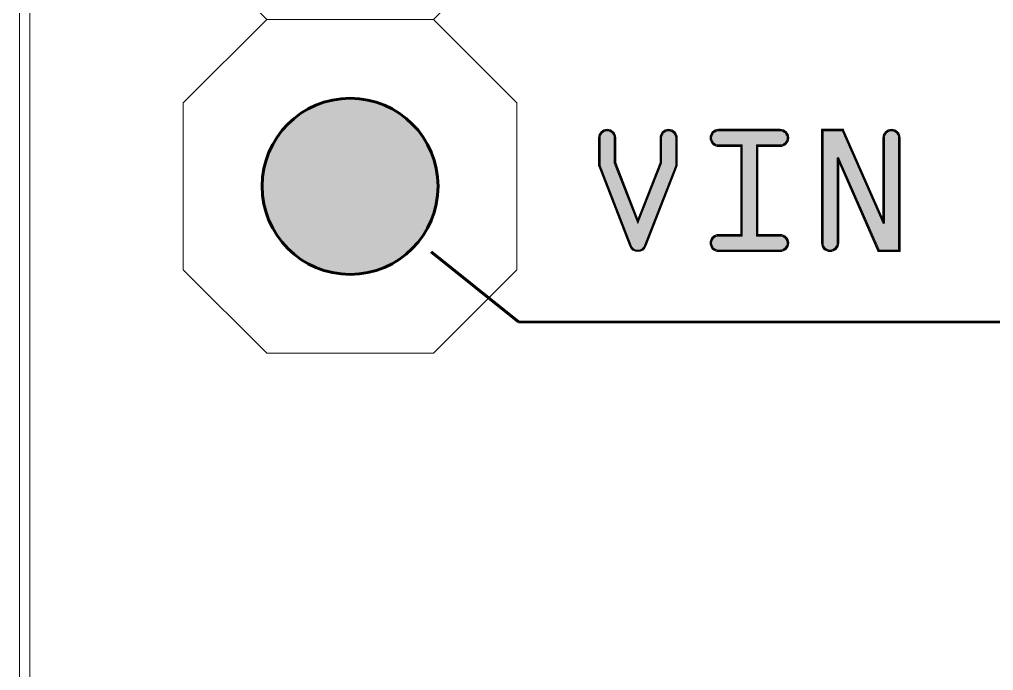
# Model space of a CAD drawing. Header units: inches. Extents: x 3.6 to 56.9, y 3.5 to 76.6.
# Drawn here: x 3.64 to 11.05, y 27.18 to 32.14 of the extents above; entities that cross this region are included whole.
import ezdxf

# ---------------------------------------------------------------- set-up
doc = ezdxf.new("R2010")
doc.units = ezdxf.units.IN
doc.header["$MEASUREMENT"] = 0
for name, color, linetype in [('board', 7, 'Continuous'), ('copper', 7, 'Continuous'), ('mask', 7, 'Continuous'), ('silk', 7, 'Continuous')]:
    doc.layers.add(name, color=color, linetype=linetype)

msp = doc.modelspace()

# ---------------------------------------------------------------- hatches: boundary and pattern name
at = {"layer": 'mask', "true_color": 0xffffff}
h = msp.add_hatch(color=7, dxfattribs=at)
edge = h.paths.add_edge_path()
edge.add_spline(control_points=[(6.1536, 30.2), (5.7834, 30.2), (5.4833, 30.5001), (5.4833, 30.8702), (5.4833, 31.2404), (5.7834, 31.5405), (6.1536, 31.5405), (6.5238, 31.5405), (6.8239, 31.2404), (6.8239, 30.8702), (6.8239, 30.5001), (6.5238, 30.2), (6.1536, 30.2)], knot_values=[0, 0, 0, 0, 1, 1, 1, 2, 2, 2, 3, 3, 3, 4, 4, 4, 4], degree=3, periodic=1)
at = {"layer": 'silk', "true_color": 0xffffff}
h = msp.add_hatch(color=7, dxfattribs=at)
h.dxf.hatch_style = 2
edge = h.paths.add_edge_path()
edge.add_spline(control_points=[(9.7549, 30.4391), (9.7549, 30.4237), (9.7597, 30.4117), (9.7703, 30.4007), (9.7809, 30.3898), (9.7926, 30.3849), (9.8079, 30.3849), (9.8232, 30.3849), (9.8352, 30.3898), (9.8462, 30.4008), (9.8571, 30.4118), (9.8621, 30.4237), (9.8621, 30.4391), (9.8621, 30.4391), (9.8621, 31.0861), (9.8621, 31.0861), (9.8621, 31.0861), (9.8734, 31.0885), (9.8734, 31.0885), (9.8734, 31.0885), (10.1834, 30.3813), (10.1834, 30.3813), (10.1834, 30.3813), (10.178, 30.379), (10.178, 30.379), (10.178, 30.379), (10.178, 30.3849), (10.178, 30.3849), (10.178, 30.3849), (10.3359, 30.3849), (10.3359, 30.3849), (10.3359, 30.3849), (10.3359, 30.379), (10.3359, 30.379), (10.3359, 30.379), (10.33, 30.379), (10.33, 30.379), (10.33, 30.379), (10.33, 31.2393), (10.33, 31.2393), (10.33, 31.2538), (10.325, 31.2654), (10.3141, 31.2764), (10.3031, 31.2874), (10.2911, 31.2923), (10.2758, 31.2923), (10.2605, 31.2923), (10.2487, 31.2874), (10.2382, 31.2765), (10.2276, 31.2655), (10.2228, 31.2539), (10.2228, 31.2393), (10.2228, 31.2393), (10.2228, 30.5887), (10.2228, 30.5887), (10.2228, 30.5887), (10.2115, 30.5864), (10.2115, 30.5864), (10.2115, 30.5864), (9.9003, 31.2959), (9.9003, 31.2959), (9.9003, 31.2959), (9.9057, 31.2982), (9.9057, 31.2982), (9.9057, 31.2982), (9.9057, 31.2923), (9.9057, 31.2923), (9.9057, 31.2923), (9.749, 31.2923), (9.749, 31.2923), (9.749, 31.2923), (9.749, 31.2982), (9.749, 31.2982), (9.749, 31.2982), (9.7549, 31.2982), (9.7549, 31.2982), (9.7549, 31.2982), (9.7549, 30.4391), (9.7549, 30.4391)], knot_values=[0, 0, 0, 0, 1, 1, 1, 2, 2, 2, 3, 3, 3, 4, 4, 4, 5, 5, 5, 6, 6, 6, 7, 7, 7, 8, 8, 8, 9, 9, 9, 10, 10, 10, 11, 11, 11, 12, 12, 12, 13, 13, 13, 14, 14, 14, 15, 15, 15, 16, 16, 16, 17, 17, 17, 18, 18, 18, 19, 19, 19, 20, 20, 20, 21, 21, 21, 22, 22, 22, 23, 23, 23, 24, 24, 24, 25, 25, 25, 26, 26, 26, 26], degree=3, periodic=1)
edge = h.paths.add_edge_path()
edge.add_spline(control_points=[(9.7431, 30.4391), (9.7431, 30.4391), (9.7431, 31.2982), (9.7431, 31.2982), (9.7431, 31.2982), (9.7431, 31.3041), (9.7431, 31.3041), (9.7431, 31.3041), (9.749, 31.3041), (9.749, 31.3041), (9.749, 31.3041), (9.9057, 31.3041), (9.9057, 31.3041), (9.9057, 31.3041), (9.9096, 31.3041), (9.9096, 31.3041), (9.9096, 31.3041), (9.9111, 31.3006), (9.9111, 31.3006), (9.9111, 31.3006), (10.2223, 30.5911), (10.2223, 30.5911), (10.2223, 30.5911), (10.2169, 30.5887), (10.2169, 30.5887), (10.2169, 30.5887), (10.211, 30.5887), (10.211, 30.5887), (10.211, 30.5887), (10.211, 31.2393), (10.211, 31.2393), (10.211, 31.2562), (10.2175, 31.2721), (10.2297, 31.2847), (10.2419, 31.2973), (10.2581, 31.3041), (10.2758, 31.3041), (10.2935, 31.3041), (10.3098, 31.2973), (10.3224, 31.2847), (10.335, 31.2721), (10.3418, 31.2562), (10.3418, 31.2393), (10.3418, 31.2393), (10.3418, 30.379), (10.3418, 30.379), (10.3418, 30.379), (10.3418, 30.3731), (10.3418, 30.3731), (10.3418, 30.3731), (10.3359, 30.3731), (10.3359, 30.3731), (10.3359, 30.3731), (10.178, 30.3731), (10.178, 30.3731), (10.178, 30.3731), (10.1741, 30.3731), (10.1741, 30.3731), (10.1741, 30.3731), (10.1726, 30.3766), (10.1726, 30.3766), (10.1726, 30.3766), (9.8626, 31.0837), (9.8626, 31.0837), (9.8626, 31.0837), (9.868, 31.0861), (9.868, 31.0861), (9.868, 31.0861), (9.8739, 31.0861), (9.8739, 31.0861), (9.8739, 31.0861), (9.8739, 30.4391), (9.8739, 30.4391), (9.8739, 30.4214), (9.8671, 30.4051), (9.8545, 30.3925), (9.8419, 30.3799), (9.8256, 30.3731), (9.8079, 30.3731), (9.7902, 30.3731), (9.7741, 30.3799), (9.7618, 30.3925), (9.7496, 30.4052), (9.7431, 30.4214), (9.7431, 30.4391)], knot_values=[0, 0, 0, 0, 1, 1, 1, 2, 2, 2, 3, 3, 3, 4, 4, 4, 5, 5, 5, 6, 6, 6, 7, 7, 7, 8, 8, 8, 9, 9, 9, 10, 10, 10, 11, 11, 11, 12, 12, 12, 13, 13, 13, 14, 14, 14, 15, 15, 15, 16, 16, 16, 17, 17, 17, 18, 18, 18, 19, 19, 19, 20, 20, 20, 21, 21, 21, 22, 22, 22, 23, 23, 23, 24, 24, 24, 25, 25, 25, 26, 26, 26, 27, 27, 27, 28, 28, 28, 28], degree=3, periodic=1)
edge = h.paths.add_edge_path()
edge.add_spline(control_points=[(8.9063, 30.4391), (8.9063, 30.4237), (8.9111, 30.4117), (8.9217, 30.4007), (8.9323, 30.3898), (8.944, 30.3849), (8.9593, 30.3849), (8.9593, 30.3849), (9.4272, 30.3849), (9.4272, 30.3849), (9.4425, 30.3849), (9.4545, 30.3898), (9.4655, 30.4008), (9.4765, 30.4118), (9.4814, 30.4237), (9.4814, 30.4391), (9.4814, 30.4536), (9.4765, 30.4652), (9.4655, 30.4761), (9.4545, 30.4871), (9.4425, 30.4921), (9.4272, 30.4921), (9.4272, 30.4921), (9.2528, 30.4921), (9.2528, 30.4921), (9.2528, 30.4921), (9.2469, 30.4921), (9.2469, 30.4921), (9.2469, 30.4921), (9.2469, 30.498), (9.2469, 30.498), (9.2469, 30.498), (9.2469, 31.1792), (9.2469, 31.1792), (9.2469, 31.1792), (9.2469, 31.1851), (9.2469, 31.1851), (9.2469, 31.1851), (9.2528, 31.1851), (9.2528, 31.1851), (9.2528, 31.1851), (9.4272, 31.1851), (9.4272, 31.1851), (9.4425, 31.1851), (9.4545, 31.1901), (9.4655, 31.201), (9.4765, 31.212), (9.4814, 31.224), (9.4814, 31.2393), (9.4814, 31.2538), (9.4765, 31.2654), (9.4655, 31.2764), (9.4545, 31.2874), (9.4425, 31.2923), (9.4272, 31.2923), (9.4272, 31.2923), (8.9593, 31.2923), (8.9593, 31.2923), (8.944, 31.2923), (8.9323, 31.2874), (8.9217, 31.2765), (8.9111, 31.2655), (8.9063, 31.2539), (8.9063, 31.2393), (8.9063, 31.224), (8.9111, 31.2119), (8.9217, 31.201), (8.9323, 31.1901), (8.944, 31.1851), (8.9593, 31.1851), (8.9593, 31.1851), (9.1338, 31.1851), (9.1338, 31.1851), (9.1338, 31.1851), (9.1397, 31.1851), (9.1397, 31.1851), (9.1397, 31.1851), (9.1397, 31.1792), (9.1397, 31.1792), (9.1397, 31.1792), (9.1397, 30.498), (9.1397, 30.498), (9.1397, 30.498), (9.1397, 30.4921), (9.1397, 30.4921), (9.1397, 30.4921), (9.1338, 30.4921), (9.1338, 30.4921), (9.1338, 30.4921), (8.9593, 30.4921), (8.9593, 30.4921), (8.944, 30.4921), (8.9323, 30.4871), (8.9217, 30.4762), (8.9111, 30.4652), (8.9063, 30.4536), (8.9063, 30.4391)], knot_values=[0, 0, 0, 0, 1, 1, 1, 2, 2, 2, 3, 3, 3, 4, 4, 4, 5, 5, 5, 6, 6, 6, 7, 7, 7, 8, 8, 8, 9, 9, 9, 10, 10, 10, 11, 11, 11, 12, 12, 12, 13, 13, 13, 14, 14, 14, 15, 15, 15, 16, 16, 16, 17, 17, 17, 18, 18, 18, 19, 19, 19, 20, 20, 20, 21, 21, 21, 22, 22, 22, 23, 23, 23, 24, 24, 24, 25, 25, 25, 26, 26, 26, 27, 27, 27, 28, 28, 28, 29, 29, 29, 30, 30, 30, 31, 31, 31, 32, 32, 32, 32], degree=3, periodic=1)
edge = h.paths.add_edge_path()
edge.add_spline(control_points=[(8.8945, 30.4391), (8.8945, 30.456), (8.9011, 30.4718), (8.9133, 30.4844), (8.9255, 30.4971), (8.9416, 30.5039), (8.9593, 30.5039), (8.9593, 30.5039), (9.1338, 30.5039), (9.1338, 30.5039), (9.1338, 30.5039), (9.1338, 30.498), (9.1338, 30.498), (9.1338, 30.498), (9.1279, 30.498), (9.1279, 30.498), (9.1279, 30.498), (9.1279, 31.1792), (9.1279, 31.1792), (9.1279, 31.1792), (9.1338, 31.1792), (9.1338, 31.1792), (9.1338, 31.1792), (9.1338, 31.1733), (9.1338, 31.1733), (9.1338, 31.1733), (8.9593, 31.1733), (8.9593, 31.1733), (8.9416, 31.1733), (8.9255, 31.1801), (8.9133, 31.1928), (8.9011, 31.2054), (8.8945, 31.2217), (8.8945, 31.2393), (8.8945, 31.2562), (8.9011, 31.2721), (8.9133, 31.2847), (8.9255, 31.2973), (8.9416, 31.3041), (8.9593, 31.3041), (8.9593, 31.3041), (9.4272, 31.3041), (9.4272, 31.3041), (9.4449, 31.3041), (9.4612, 31.2973), (9.4738, 31.2847), (9.4864, 31.2721), (9.4932, 31.2562), (9.4932, 31.2393), (9.4932, 31.2216), (9.4864, 31.2053), (9.4738, 31.1927), (9.4612, 31.1801), (9.4449, 31.1733), (9.4272, 31.1733), (9.4272, 31.1733), (9.2528, 31.1733), (9.2528, 31.1733), (9.2528, 31.1733), (9.2528, 31.1792), (9.2528, 31.1792), (9.2528, 31.1792), (9.2587, 31.1792), (9.2587, 31.1792), (9.2587, 31.1792), (9.2587, 30.498), (9.2587, 30.498), (9.2587, 30.498), (9.2528, 30.498), (9.2528, 30.498), (9.2528, 30.498), (9.2528, 30.5039), (9.2528, 30.5039), (9.2528, 30.5039), (9.4272, 30.5039), (9.4272, 30.5039), (9.4449, 30.5039), (9.4612, 30.4971), (9.4738, 30.4845), (9.4864, 30.4719), (9.4932, 30.456), (9.4932, 30.4391), (9.4932, 30.4214), (9.4864, 30.4051), (9.4738, 30.3925), (9.4612, 30.3799), (9.4449, 30.3731), (9.4272, 30.3731), (9.4272, 30.3731), (8.9593, 30.3731), (8.9593, 30.3731), (8.9416, 30.3731), (8.9255, 30.3799), (8.9133, 30.3925), (8.9011, 30.4052), (8.8945, 30.4214), (8.8945, 30.4391)], knot_values=[0, 0, 0, 0, 1, 1, 1, 2, 2, 2, 3, 3, 3, 4, 4, 4, 5, 5, 5, 6, 6, 6, 7, 7, 7, 8, 8, 8, 9, 9, 9, 10, 10, 10, 11, 11, 11, 12, 12, 12, 13, 13, 13, 14, 14, 14, 15, 15, 15, 16, 16, 16, 17, 17, 17, 18, 18, 18, 19, 19, 19, 20, 20, 20, 21, 21, 21, 22, 22, 22, 23, 23, 23, 24, 24, 24, 25, 25, 25, 26, 26, 26, 27, 27, 27, 28, 28, 28, 29, 29, 29, 30, 30, 30, 31, 31, 31, 32, 32, 32, 32], degree=3, periodic=1)
edge = h.paths.add_edge_path()
edge.add_spline(control_points=[(8.0573, 31.0281), (8.0573, 31.0281), (8.2942, 30.4188), (8.2942, 30.4188), (8.2942, 30.4188), (8.2887, 30.4167), (8.2887, 30.4167), (8.2887, 30.4167), (8.2942, 30.4189), (8.2942, 30.4189), (8.3037, 30.3954), (8.3196, 30.3849), (8.3453, 30.3849), (8.3702, 30.3849), (8.3857, 30.3954), (8.3952, 30.4189), (8.3952, 30.4189), (8.4007, 30.4167), (8.4007, 30.4167), (8.4007, 30.4167), (8.3952, 30.4188), (8.3952, 30.4188), (8.3952, 30.4188), (8.6333, 31.0293), (8.6333, 31.0293), (8.6333, 31.0293), (8.6388, 31.0272), (8.6388, 31.0272), (8.6388, 31.0272), (8.6329, 31.0272), (8.6329, 31.0272), (8.6329, 31.0272), (8.6329, 31.2393), (8.6329, 31.2393), (8.6329, 31.2538), (8.6279, 31.2654), (8.6169, 31.2764), (8.606, 31.2874), (8.594, 31.2923), (8.5787, 31.2923), (8.5634, 31.2923), (8.5516, 31.2874), (8.5411, 31.2765), (8.5304, 31.2655), (8.5256, 31.2539), (8.5256, 31.2393), (8.5256, 31.2393), (8.5256, 31.0496), (8.5256, 31.0496), (8.5256, 31.0496), (8.5256, 31.0484), (8.5256, 31.0484), (8.5256, 31.0484), (8.5252, 31.0474), (8.5252, 31.0474), (8.5252, 31.0474), (8.3508, 30.6019), (8.3508, 30.6019), (8.3508, 30.6019), (8.3453, 30.5879), (8.3453, 30.5879), (8.3453, 30.5879), (8.3398, 30.6019), (8.3398, 30.6019), (8.3398, 30.6019), (8.1654, 31.0474), (8.1654, 31.0474), (8.1654, 31.0474), (8.165, 31.0484), (8.165, 31.0484), (8.165, 31.0484), (8.165, 31.0496), (8.165, 31.0496), (8.165, 31.0496), (8.165, 31.2393), (8.165, 31.2393), (8.165, 31.2538), (8.16, 31.2654), (8.149, 31.2764), (8.1381, 31.2874), (8.1261, 31.2923), (8.1108, 31.2923), (8.0955, 31.2923), (8.0837, 31.2874), (8.0732, 31.2765), (8.0626, 31.2655), (8.0577, 31.2539), (8.0577, 31.2393), (8.0577, 31.2393), (8.0577, 31.026), (8.0577, 31.026), (8.0577, 31.026), (8.0518, 31.026), (8.0518, 31.026), (8.0518, 31.026), (8.0573, 31.0281), (8.0573, 31.0281)], knot_values=[0, 0, 0, 0, 1, 1, 1, 2, 2, 2, 3, 3, 3, 4, 4, 4, 5, 5, 5, 6, 6, 6, 7, 7, 7, 8, 8, 8, 9, 9, 9, 10, 10, 10, 11, 11, 11, 12, 12, 12, 13, 13, 13, 14, 14, 14, 15, 15, 15, 16, 16, 16, 17, 17, 17, 18, 18, 18, 19, 19, 19, 20, 20, 20, 21, 21, 21, 22, 22, 22, 23, 23, 23, 24, 24, 24, 25, 25, 25, 26, 26, 26, 27, 27, 27, 28, 28, 28, 29, 29, 29, 30, 30, 30, 31, 31, 31, 32, 32, 32, 32], degree=3, periodic=1)
edge = h.paths.add_edge_path()
edge.add_spline(control_points=[(8.046, 31.026), (8.046, 31.026), (8.046, 31.2393), (8.046, 31.2393), (8.046, 31.2562), (8.0525, 31.2721), (8.0647, 31.2847), (8.0769, 31.2973), (8.0931, 31.3041), (8.1108, 31.3041), (8.1285, 31.3041), (8.1448, 31.2973), (8.1574, 31.2847), (8.17, 31.2721), (8.1768, 31.2562), (8.1768, 31.2393), (8.1768, 31.2393), (8.1768, 31.0496), (8.1768, 31.0496), (8.1768, 31.0496), (8.1709, 31.0496), (8.1709, 31.0496), (8.1709, 31.0496), (8.1764, 31.0517), (8.1764, 31.0517), (8.1764, 31.0517), (8.3508, 30.6062), (8.3508, 30.6062), (8.3508, 30.6062), (8.3453, 30.6041), (8.3453, 30.6041), (8.3453, 30.6041), (8.3398, 30.6062), (8.3398, 30.6062), (8.3398, 30.6062), (8.5142, 31.0517), (8.5142, 31.0517), (8.5142, 31.0517), (8.5197, 31.0496), (8.5197, 31.0496), (8.5197, 31.0496), (8.5138, 31.0496), (8.5138, 31.0496), (8.5138, 31.0496), (8.5138, 31.2393), (8.5138, 31.2393), (8.5138, 31.2562), (8.5204, 31.2721), (8.5326, 31.2847), (8.5448, 31.2973), (8.561, 31.3041), (8.5787, 31.3041), (8.5963, 31.3041), (8.6126, 31.2973), (8.6253, 31.2847), (8.6378, 31.2721), (8.6447, 31.2562), (8.6447, 31.2393), (8.6447, 31.2393), (8.6447, 31.0272), (8.6447, 31.0272), (8.6447, 31.0272), (8.6447, 31.0261), (8.6447, 31.0261), (8.6447, 31.0261), (8.6443, 31.025), (8.6443, 31.025), (8.6443, 31.025), (8.4062, 30.4145), (8.4062, 30.4145), (8.4062, 30.4145), (8.4062, 30.4145), (8.4062, 30.4145), (8.4062, 30.4145), (8.4062, 30.4145), (8.4062, 30.4145), (8.3953, 30.3877), (8.3738, 30.3731), (8.3453, 30.3731), (8.316, 30.3731), (8.2942, 30.3876), (8.2833, 30.4145), (8.2833, 30.4145), (8.2833, 30.4145), (8.2833, 30.4145), (8.2833, 30.4145), (8.2832, 30.4145), (8.2832, 30.4145), (8.2832, 30.4145), (8.0464, 31.0239), (8.0464, 31.0239), (8.0464, 31.0239), (8.046, 31.0249), (8.046, 31.0249), (8.046, 31.0249), (8.046, 31.026), (8.046, 31.026)], knot_values=[0, 0, 0, 0, 1, 1, 1, 2, 2, 2, 3, 3, 3, 4, 4, 4, 5, 5, 5, 6, 6, 6, 7, 7, 7, 8, 8, 8, 9, 9, 9, 10, 10, 10, 11, 11, 11, 12, 12, 12, 13, 13, 13, 14, 14, 14, 15, 15, 15, 16, 16, 16, 17, 17, 17, 18, 18, 18, 19, 19, 19, 20, 20, 20, 21, 21, 21, 22, 22, 22, 23, 23, 23, 24, 24, 24, 25, 25, 25, 26, 26, 26, 27, 27, 27, 28, 28, 28, 29, 29, 29, 30, 30, 30, 31, 31, 31, 32, 32, 32, 32], degree=3, periodic=1)
h = msp.add_hatch(color=7, dxfattribs=at)
h.dxf.hatch_style = 2
edge = h.paths.add_edge_path()
edge.add_spline(control_points=[(9.749, 30.4391), (9.749, 30.4391), (9.749, 31.2982), (9.749, 31.2982), (9.749, 31.2982), (9.9057, 31.2982), (9.9057, 31.2982), (9.9057, 31.2982), (10.2169, 30.5887), (10.2169, 30.5887), (10.2169, 30.5887), (10.2169, 31.2393), (10.2169, 31.2393), (10.2169, 31.255), (10.2226, 31.2688), (10.234, 31.2806), (10.2453, 31.2923), (10.2593, 31.2982), (10.2758, 31.2982), (10.2923, 31.2982), (10.3064, 31.2923), (10.3182, 31.2806), (10.33, 31.2688), (10.3359, 31.255), (10.3359, 31.2393), (10.3359, 31.2393), (10.3359, 30.379), (10.3359, 30.379), (10.3359, 30.379), (10.178, 30.379), (10.178, 30.379), (10.178, 30.379), (9.868, 31.0861), (9.868, 31.0861), (9.868, 31.0861), (9.868, 30.4391), (9.868, 30.4391), (9.868, 30.4226), (9.8621, 30.4084), (9.8503, 30.3966), (9.8385, 30.3849), (9.8244, 30.379), (9.8079, 30.379), (9.7914, 30.379), (9.7775, 30.3849), (9.7661, 30.3966), (9.7547, 30.4084), (9.749, 30.4226), (9.749, 30.4391)], knot_values=[0, 0, 0, 0, 1, 1, 1, 2, 2, 2, 3, 3, 3, 4, 4, 4, 5, 5, 5, 6, 6, 6, 7, 7, 7, 8, 8, 8, 9, 9, 9, 10, 10, 10, 11, 11, 11, 12, 12, 12, 13, 13, 13, 14, 14, 14, 15, 15, 15, 16, 16, 16, 16], degree=3, periodic=1)
edge = h.paths.add_edge_path()
edge.add_spline(control_points=[(8.9004, 30.4391), (8.9004, 30.4548), (8.9061, 30.4685), (8.9175, 30.4803), (8.9289, 30.4921), (8.9428, 30.498), (8.9593, 30.498), (8.9593, 30.498), (9.1338, 30.498), (9.1338, 30.498), (9.1338, 30.498), (9.1338, 31.1792), (9.1338, 31.1792), (9.1338, 31.1792), (8.9593, 31.1792), (8.9593, 31.1792), (8.9428, 31.1792), (8.9289, 31.1851), (8.9175, 31.1969), (8.9061, 31.2087), (8.9004, 31.2228), (8.9004, 31.2393), (8.9004, 31.255), (8.9061, 31.2688), (8.9175, 31.2806), (8.9289, 31.2923), (8.9428, 31.2982), (8.9593, 31.2982), (8.9593, 31.2982), (9.4272, 31.2982), (9.4272, 31.2982), (9.4437, 31.2982), (9.4579, 31.2923), (9.4697, 31.2806), (9.4814, 31.2688), (9.4873, 31.255), (9.4873, 31.2393), (9.4873, 31.2228), (9.4814, 31.2087), (9.4697, 31.1969), (9.4579, 31.1851), (9.4437, 31.1792), (9.4272, 31.1792), (9.4272, 31.1792), (9.2528, 31.1792), (9.2528, 31.1792), (9.2528, 31.1792), (9.2528, 30.498), (9.2528, 30.498), (9.2528, 30.498), (9.4272, 30.498), (9.4272, 30.498), (9.4437, 30.498), (9.4579, 30.4921), (9.4697, 30.4803), (9.4814, 30.4685), (9.4873, 30.4548), (9.4873, 30.4391), (9.4873, 30.4226), (9.4814, 30.4084), (9.4697, 30.3966), (9.4579, 30.3849), (9.4437, 30.379), (9.4272, 30.379), (9.4272, 30.379), (8.9593, 30.379), (8.9593, 30.379), (8.9428, 30.379), (8.9289, 30.3849), (8.9175, 30.3966), (8.9061, 30.4084), (8.9004, 30.4226), (8.9004, 30.4391)], knot_values=[0, 0, 0, 0, 1, 1, 1, 2, 2, 2, 3, 3, 3, 4, 4, 4, 5, 5, 5, 6, 6, 6, 7, 7, 7, 8, 8, 8, 9, 9, 9, 10, 10, 10, 11, 11, 11, 12, 12, 12, 13, 13, 13, 14, 14, 14, 15, 15, 15, 16, 16, 16, 17, 17, 17, 18, 18, 18, 19, 19, 19, 20, 20, 20, 21, 21, 21, 22, 22, 22, 23, 23, 23, 24, 24, 24, 24], degree=3, periodic=1)
edge = h.paths.add_edge_path()
edge.add_spline(control_points=[(8.0518, 31.026), (8.0518, 31.026), (8.0518, 31.2393), (8.0518, 31.2393), (8.0518, 31.255), (8.0575, 31.2688), (8.0689, 31.2806), (8.0803, 31.2923), (8.0943, 31.2982), (8.1108, 31.2982), (8.1273, 31.2982), (8.1414, 31.2923), (8.1532, 31.2806), (8.165, 31.2688), (8.1709, 31.255), (8.1709, 31.2393), (8.1709, 31.2393), (8.1709, 31.0496), (8.1709, 31.0496), (8.1709, 31.0496), (8.3453, 30.6041), (8.3453, 30.6041), (8.3453, 30.6041), (8.5197, 31.0496), (8.5197, 31.0496), (8.5197, 31.0496), (8.5197, 31.2393), (8.5197, 31.2393), (8.5197, 31.255), (8.5254, 31.2688), (8.5368, 31.2806), (8.5482, 31.2923), (8.5622, 31.2982), (8.5787, 31.2982), (8.5952, 31.2982), (8.6093, 31.2923), (8.6211, 31.2806), (8.6329, 31.2688), (8.6388, 31.255), (8.6388, 31.2393), (8.6388, 31.2393), (8.6388, 31.0272), (8.6388, 31.0272), (8.6388, 31.0272), (8.4007, 30.4167), (8.4007, 30.4167), (8.3905, 30.3915), (8.372, 30.379), (8.3453, 30.379), (8.3178, 30.379), (8.299, 30.3915), (8.2887, 30.4167), (8.2887, 30.4167), (8.0518, 31.026), (8.0518, 31.026)], knot_values=[0, 0, 0, 0, 1, 1, 1, 2, 2, 2, 3, 3, 3, 4, 4, 4, 5, 5, 5, 6, 6, 6, 7, 7, 7, 8, 8, 8, 9, 9, 9, 10, 10, 10, 11, 11, 11, 12, 12, 12, 13, 13, 13, 14, 14, 14, 15, 15, 15, 16, 16, 16, 17, 17, 17, 18, 18, 18, 18], degree=3, periodic=1)

# ---------------------------------------------------------------- linework, layer by layer
at = {"layer": 'board', "color": 7, "lineweight": 20, "true_color": 0xffffff}
msp.add_lwpolyline([(3.6364, 60.5691), (56.8332, 60.5691), (56.8332, 3.7723), (3.6364, 3.7723), (3.6364, 60.5691)], dxfattribs=at)
msp.add_open_spline([(56.8521, 12.1646), (56.8521, 12.1646), (55.3337, 10.6434), (55.3337, 10.6434), (55.3337, 10.6434), (43.9474, 10.6434), (43.9474, 10.6434), (43.9474, 10.6434), (41.4173, 8.1094), (41.4173, 8.1094), (41.4173, 8.1094), (8.7761, 8.1094), (8.7761, 8.1094), (8.7761, 8.1094), (6.246, 10.6434), (6.246, 10.6434), (6.246, 10.6434), (4.7111, 10.6434), (4.7111, 10.6434), (4.2186, 10.5873), (3.7727, 10.9401), (3.7148, 11.4312), (3.7074, 11.4979), (3.7074, 11.5709), (3.7148, 11.6404), (3.7148, 11.6404), (3.7148, 75.5088), (3.7148, 75.5088), (3.6569, 76.0016), (4.0097, 76.4482), (4.5011, 76.5061), (4.5706, 76.5142), (4.6408, 76.5142), (4.7114, 76.5061), (4.7114, 76.5061), (55.8558, 76.5061), (55.8558, 76.5061), (56.3487, 76.5636), (56.7949, 76.2104), (56.8521, 75.7176), (56.8602, 75.6481), (56.8602, 75.5779), (56.8521, 75.5088), (56.8521, 75.5088), (56.8521, 12.1646), (56.8521, 12.1646)], degree=3, knots=[0, 0, 0, 0, 1, 1, 1, 2, 2, 2, 3, 3, 3, 4, 4, 4, 5, 5, 5, 6, 6, 6, 7, 7, 7, 8, 8, 8, 9, 9, 9, 10, 10, 10, 11, 11, 11, 12, 12, 12, 13, 13, 13, 14, 14, 14, 15, 15, 15, 15], dxfattribs=at)
at = {"layer": 'copper', "color": 7, "lineweight": 60, "true_color": 0xffffff}
for points in [[(7.4357, 29.8391), (6.7721, 30.3727)], [(16.319, 29.8366), (7.4356, 29.8391)]]:
    msp.add_lwpolyline(points, dxfattribs=at)
at = {"layer": 'copper', "color": 7, "lineweight": 30, "true_color": 0xffffff}
msp.add_open_spline([(6.1536, 30.2), (5.7834, 30.2), (5.4833, 30.5001), (5.4833, 30.8702), (5.4833, 31.2404), (5.7834, 31.5405), (6.1536, 31.5405), (6.5238, 31.5405), (6.8239, 31.2404), (6.8239, 30.8702), (6.8239, 30.5001), (6.5238, 30.2), (6.1536, 30.2)], degree=3, knots=[0, 0, 0, 0, 1, 1, 1, 2, 2, 2, 3, 3, 3, 4, 4, 4, 4], dxfattribs=at)
at = {"layer": 'mask', "lineweight": 0}
msp.add_open_spline([(6.1536, 30.2), (5.7834, 30.2), (5.4833, 30.5001), (5.4833, 30.8702), (5.4833, 31.2404), (5.7834, 31.5405), (6.1536, 31.5405), (6.5238, 31.5405), (6.8239, 31.2404), (6.8239, 30.8702), (6.8239, 30.5001), (6.5238, 30.2), (6.1536, 30.2)], degree=3, knots=[0, 0, 0, 0, 1, 1, 1, 2, 2, 2, 3, 3, 3, 4, 4, 4, 4], dxfattribs=at)
at = {"layer": 'mask', "color": 7, "lineweight": 60, "true_color": 0xffffff}
msp.add_open_spline([(6.1536, 30.2), (5.7834, 30.2), (5.4833, 30.5001), (5.4833, 30.8702), (5.4833, 31.2404), (5.7834, 31.5405), (6.1536, 31.5405), (6.5238, 31.5405), (6.8239, 31.2404), (6.8239, 30.8702), (6.8239, 30.5001), (6.5238, 30.2), (6.1536, 30.2)], degree=3, knots=[0, 0, 0, 0, 1, 1, 1, 2, 2, 2, 3, 3, 3, 4, 4, 4, 4], dxfattribs=at)
at = {"layer": 'silk', "color": 7, "lineweight": 20, "true_color": 0xffffff}
msp.add_lwpolyline([(3.6364, 60.5691), (56.8332, 60.5691), (56.8332, 3.7723), (3.6364, 3.7723), (3.6364, 60.5691)], dxfattribs=at)
at = {"layer": 'silk', "color": 7, "lineweight": 15, "true_color": 0xffffff}
for points in [[(5.519, 32.14), (4.8836, 32.7752)], [(7.4236, 32.7752), (6.7886, 32.14)], [(5.519, 32.14), (4.8836, 31.505)], [(6.7886, 32.14), (5.519, 32.14)], [(7.4236, 31.505), (6.7886, 32.14)], [(4.8836, 30.235), (4.8836, 31.505)], [(7.4236, 31.505), (7.4236, 30.235)], [(5.519, 29.6002), (4.8836, 30.235)], [(7.4236, 30.235), (6.7886, 29.6002)], [(6.7886, 29.6002), (5.519, 29.6002)]]:
    msp.add_lwpolyline(points, dxfattribs=at)
at = {"layer": 'silk', "lineweight": 0}
for points, knots in [([(6.1536, 30.2), (5.7834, 30.2), (5.4833, 30.5001), (5.4833, 30.8702), (5.4833, 31.2404), (5.7834, 31.5405), (6.1536, 31.5405), (6.5238, 31.5405), (6.8239, 31.2404), (6.8239, 30.8702), (6.8239, 30.5001), (6.5238, 30.2), (6.1536, 30.2)], [0, 0, 0, 0, 1, 1, 1, 2, 2, 2, 3, 3, 3, 4, 4, 4, 4]), ([(8.046, 31.026), (8.046, 31.026), (8.046, 31.2393), (8.046, 31.2393), (8.046, 31.2562), (8.0525, 31.2721), (8.0647, 31.2847), (8.0769, 31.2973), (8.0931, 31.3041), (8.1108, 31.3041), (8.1285, 31.3041), (8.1448, 31.2973), (8.1574, 31.2847), (8.17, 31.2721), (8.1768, 31.2562), (8.1768, 31.2393), (8.1768, 31.2393), (8.1768, 31.0496), (8.1768, 31.0496), (8.1768, 31.0496), (8.1709, 31.0496), (8.1709, 31.0496), (8.1709, 31.0496), (8.1764, 31.0517), (8.1764, 31.0517), (8.1764, 31.0517), (8.3508, 30.6062), (8.3508, 30.6062), (8.3508, 30.6062), (8.3453, 30.6041), (8.3453, 30.6041), (8.3453, 30.6041), (8.3398, 30.6062), (8.3398, 30.6062), (8.3398, 30.6062), (8.5142, 31.0517), (8.5142, 31.0517), (8.5142, 31.0517), (8.5197, 31.0496), (8.5197, 31.0496), (8.5197, 31.0496), (8.5138, 31.0496), (8.5138, 31.0496), (8.5138, 31.0496), (8.5138, 31.2393), (8.5138, 31.2393), (8.5138, 31.2562), (8.5204, 31.2721), (8.5326, 31.2847), (8.5448, 31.2973), (8.561, 31.3041), (8.5787, 31.3041), (8.5963, 31.3041), (8.6126, 31.2973), (8.6253, 31.2847), (8.6378, 31.2721), (8.6447, 31.2562), (8.6447, 31.2393), (8.6447, 31.2393), (8.6447, 31.0272), (8.6447, 31.0272), (8.6447, 31.0272), (8.6447, 31.0261), (8.6447, 31.0261), (8.6447, 31.0261), (8.6443, 31.025), (8.6443, 31.025), (8.6443, 31.025), (8.4062, 30.4145), (8.4062, 30.4145), (8.4062, 30.4145), (8.4062, 30.4145), (8.4062, 30.4145), (8.4062, 30.4145), (8.4062, 30.4145), (8.4062, 30.4145), (8.3953, 30.3877), (8.3738, 30.3731), (8.3453, 30.3731), (8.316, 30.3731), (8.2942, 30.3876), (8.2833, 30.4145), (8.2833, 30.4145), (8.2833, 30.4145), (8.2833, 30.4145), (8.2833, 30.4145), (8.2832, 30.4145), (8.2832, 30.4145), (8.2832, 30.4145), (8.0464, 31.0239), (8.0464, 31.0239), (8.0464, 31.0239), (8.046, 31.0249), (8.046, 31.0249), (8.046, 31.0249), (8.046, 31.026), (8.046, 31.026)], [0, 0, 0, 0, 1, 1, 1, 2, 2, 2, 3, 3, 3, 4, 4, 4, 5, 5, 5, 6, 6, 6, 7, 7, 7, 8, 8, 8, 9, 9, 9, 10, 10, 10, 11, 11, 11, 12, 12, 12, 13, 13, 13, 14, 14, 14, 15, 15, 15, 16, 16, 16, 17, 17, 17, 18, 18, 18, 19, 19, 19, 20, 20, 20, 21, 21, 21, 22, 22, 22, 23, 23, 23, 24, 24, 24, 25, 25, 25, 26, 26, 26, 27, 27, 27, 28, 28, 28, 29, 29, 29, 30, 30, 30, 31, 31, 31, 32, 32, 32, 32]), ([(8.0518, 31.026), (8.0518, 31.026), (8.0518, 31.2393), (8.0518, 31.2393), (8.0518, 31.255), (8.0575, 31.2688), (8.0689, 31.2806), (8.0803, 31.2923), (8.0943, 31.2982), (8.1108, 31.2982), (8.1273, 31.2982), (8.1414, 31.2923), (8.1532, 31.2806), (8.165, 31.2688), (8.1709, 31.255), (8.1709, 31.2393), (8.1709, 31.2393), (8.1709, 31.0496), (8.1709, 31.0496), (8.1709, 31.0496), (8.3453, 30.6041), (8.3453, 30.6041), (8.3453, 30.6041), (8.5197, 31.0496), (8.5197, 31.0496), (8.5197, 31.0496), (8.5197, 31.2393), (8.5197, 31.2393), (8.5197, 31.255), (8.5254, 31.2688), (8.5368, 31.2806), (8.5482, 31.2923), (8.5622, 31.2982), (8.5787, 31.2982), (8.5952, 31.2982), (8.6093, 31.2923), (8.6211, 31.2806), (8.6329, 31.2688), (8.6388, 31.255), (8.6388, 31.2393), (8.6388, 31.2393), (8.6388, 31.0272), (8.6388, 31.0272), (8.6388, 31.0272), (8.4007, 30.4167), (8.4007, 30.4167), (8.3905, 30.3915), (8.372, 30.379), (8.3453, 30.379), (8.3178, 30.379), (8.299, 30.3915), (8.2887, 30.4167), (8.2887, 30.4167), (8.0518, 31.026), (8.0518, 31.026)], [0, 0, 0, 0, 1, 1, 1, 2, 2, 2, 3, 3, 3, 4, 4, 4, 5, 5, 5, 6, 6, 6, 7, 7, 7, 8, 8, 8, 9, 9, 9, 10, 10, 10, 11, 11, 11, 12, 12, 12, 13, 13, 13, 14, 14, 14, 15, 15, 15, 16, 16, 16, 17, 17, 17, 18, 18, 18, 18]), ([(8.8945, 30.4391), (8.8945, 30.456), (8.9011, 30.4718), (8.9133, 30.4844), (8.9255, 30.4971), (8.9416, 30.5039), (8.9593, 30.5039), (8.9593, 30.5039), (9.1338, 30.5039), (9.1338, 30.5039), (9.1338, 30.5039), (9.1338, 30.498), (9.1338, 30.498), (9.1338, 30.498), (9.1279, 30.498), (9.1279, 30.498), (9.1279, 30.498), (9.1279, 31.1792), (9.1279, 31.1792), (9.1279, 31.1792), (9.1338, 31.1792), (9.1338, 31.1792), (9.1338, 31.1792), (9.1338, 31.1733), (9.1338, 31.1733), (9.1338, 31.1733), (8.9593, 31.1733), (8.9593, 31.1733), (8.9416, 31.1733), (8.9255, 31.1801), (8.9133, 31.1928), (8.9011, 31.2054), (8.8945, 31.2217), (8.8945, 31.2393), (8.8945, 31.2562), (8.9011, 31.2721), (8.9133, 31.2847), (8.9255, 31.2973), (8.9416, 31.3041), (8.9593, 31.3041), (8.9593, 31.3041), (9.4272, 31.3041), (9.4272, 31.3041), (9.4449, 31.3041), (9.4612, 31.2973), (9.4738, 31.2847), (9.4864, 31.2721), (9.4932, 31.2562), (9.4932, 31.2393), (9.4932, 31.2216), (9.4864, 31.2053), (9.4738, 31.1927), (9.4612, 31.1801), (9.4449, 31.1733), (9.4272, 31.1733), (9.4272, 31.1733), (9.2528, 31.1733), (9.2528, 31.1733), (9.2528, 31.1733), (9.2528, 31.1792), (9.2528, 31.1792), (9.2528, 31.1792), (9.2587, 31.1792), (9.2587, 31.1792), (9.2587, 31.1792), (9.2587, 30.498), (9.2587, 30.498), (9.2587, 30.498), (9.2528, 30.498), (9.2528, 30.498), (9.2528, 30.498), (9.2528, 30.5039), (9.2528, 30.5039), (9.2528, 30.5039), (9.4272, 30.5039), (9.4272, 30.5039), (9.4449, 30.5039), (9.4612, 30.4971), (9.4738, 30.4845), (9.4864, 30.4719), (9.4932, 30.456), (9.4932, 30.4391), (9.4932, 30.4214), (9.4864, 30.4051), (9.4738, 30.3925), (9.4612, 30.3799), (9.4449, 30.3731), (9.4272, 30.3731), (9.4272, 30.3731), (8.9593, 30.3731), (8.9593, 30.3731), (8.9416, 30.3731), (8.9255, 30.3799), (8.9133, 30.3925), (8.9011, 30.4052), (8.8945, 30.4214), (8.8945, 30.4391)], [0, 0, 0, 0, 1, 1, 1, 2, 2, 2, 3, 3, 3, 4, 4, 4, 5, 5, 5, 6, 6, 6, 7, 7, 7, 8, 8, 8, 9, 9, 9, 10, 10, 10, 11, 11, 11, 12, 12, 12, 13, 13, 13, 14, 14, 14, 15, 15, 15, 16, 16, 16, 17, 17, 17, 18, 18, 18, 19, 19, 19, 20, 20, 20, 21, 21, 21, 22, 22, 22, 23, 23, 23, 24, 24, 24, 25, 25, 25, 26, 26, 26, 27, 27, 27, 28, 28, 28, 29, 29, 29, 30, 30, 30, 31, 31, 31, 32, 32, 32, 32]), ([(8.9004, 30.4391), (8.9004, 30.4548), (8.9061, 30.4685), (8.9175, 30.4803), (8.9289, 30.4921), (8.9428, 30.498), (8.9593, 30.498), (8.9593, 30.498), (9.1338, 30.498), (9.1338, 30.498), (9.1338, 30.498), (9.1338, 31.1792), (9.1338, 31.1792), (9.1338, 31.1792), (8.9593, 31.1792), (8.9593, 31.1792), (8.9428, 31.1792), (8.9289, 31.1851), (8.9175, 31.1969), (8.9061, 31.2087), (8.9004, 31.2228), (8.9004, 31.2393), (8.9004, 31.255), (8.9061, 31.2688), (8.9175, 31.2806), (8.9289, 31.2923), (8.9428, 31.2982), (8.9593, 31.2982), (8.9593, 31.2982), (9.4272, 31.2982), (9.4272, 31.2982), (9.4437, 31.2982), (9.4579, 31.2923), (9.4697, 31.2806), (9.4814, 31.2688), (9.4873, 31.255), (9.4873, 31.2393), (9.4873, 31.2228), (9.4814, 31.2087), (9.4697, 31.1969), (9.4579, 31.1851), (9.4437, 31.1792), (9.4272, 31.1792), (9.4272, 31.1792), (9.2528, 31.1792), (9.2528, 31.1792), (9.2528, 31.1792), (9.2528, 30.498), (9.2528, 30.498), (9.2528, 30.498), (9.4272, 30.498), (9.4272, 30.498), (9.4437, 30.498), (9.4579, 30.4921), (9.4697, 30.4803), (9.4814, 30.4685), (9.4873, 30.4548), (9.4873, 30.4391), (9.4873, 30.4226), (9.4814, 30.4084), (9.4697, 30.3966), (9.4579, 30.3849), (9.4437, 30.379), (9.4272, 30.379), (9.4272, 30.379), (8.9593, 30.379), (8.9593, 30.379), (8.9428, 30.379), (8.9289, 30.3849), (8.9175, 30.3966), (8.9061, 30.4084), (8.9004, 30.4226), (8.9004, 30.4391)], [0, 0, 0, 0, 1, 1, 1, 2, 2, 2, 3, 3, 3, 4, 4, 4, 5, 5, 5, 6, 6, 6, 7, 7, 7, 8, 8, 8, 9, 9, 9, 10, 10, 10, 11, 11, 11, 12, 12, 12, 13, 13, 13, 14, 14, 14, 15, 15, 15, 16, 16, 16, 17, 17, 17, 18, 18, 18, 19, 19, 19, 20, 20, 20, 21, 21, 21, 22, 22, 22, 23, 23, 23, 24, 24, 24, 24]), ([(9.7431, 30.4391), (9.7431, 30.4391), (9.7431, 31.2982), (9.7431, 31.2982), (9.7431, 31.2982), (9.7431, 31.3041), (9.7431, 31.3041), (9.7431, 31.3041), (9.749, 31.3041), (9.749, 31.3041), (9.749, 31.3041), (9.9057, 31.3041), (9.9057, 31.3041), (9.9057, 31.3041), (9.9096, 31.3041), (9.9096, 31.3041), (9.9096, 31.3041), (9.9111, 31.3006), (9.9111, 31.3006), (9.9111, 31.3006), (10.2223, 30.5911), (10.2223, 30.5911), (10.2223, 30.5911), (10.2169, 30.5887), (10.2169, 30.5887), (10.2169, 30.5887), (10.211, 30.5887), (10.211, 30.5887), (10.211, 30.5887), (10.211, 31.2393), (10.211, 31.2393), (10.211, 31.2562), (10.2175, 31.2721), (10.2297, 31.2847), (10.2419, 31.2973), (10.2581, 31.3041), (10.2758, 31.3041), (10.2935, 31.3041), (10.3098, 31.2973), (10.3224, 31.2847), (10.335, 31.2721), (10.3418, 31.2562), (10.3418, 31.2393), (10.3418, 31.2393), (10.3418, 30.379), (10.3418, 30.379), (10.3418, 30.379), (10.3418, 30.3731), (10.3418, 30.3731), (10.3418, 30.3731), (10.3359, 30.3731), (10.3359, 30.3731), (10.3359, 30.3731), (10.178, 30.3731), (10.178, 30.3731), (10.178, 30.3731), (10.1741, 30.3731), (10.1741, 30.3731), (10.1741, 30.3731), (10.1726, 30.3766), (10.1726, 30.3766), (10.1726, 30.3766), (9.8626, 31.0837), (9.8626, 31.0837), (9.8626, 31.0837), (9.868, 31.0861), (9.868, 31.0861), (9.868, 31.0861), (9.8739, 31.0861), (9.8739, 31.0861), (9.8739, 31.0861), (9.8739, 30.4391), (9.8739, 30.4391), (9.8739, 30.4214), (9.8671, 30.4051), (9.8545, 30.3925), (9.8419, 30.3799), (9.8256, 30.3731), (9.8079, 30.3731), (9.7902, 30.3731), (9.7741, 30.3799), (9.7618, 30.3925), (9.7496, 30.4052), (9.7431, 30.4214), (9.7431, 30.4391)], [0, 0, 0, 0, 1, 1, 1, 2, 2, 2, 3, 3, 3, 4, 4, 4, 5, 5, 5, 6, 6, 6, 7, 7, 7, 8, 8, 8, 9, 9, 9, 10, 10, 10, 11, 11, 11, 12, 12, 12, 13, 13, 13, 14, 14, 14, 15, 15, 15, 16, 16, 16, 17, 17, 17, 18, 18, 18, 19, 19, 19, 20, 20, 20, 21, 21, 21, 22, 22, 22, 23, 23, 23, 24, 24, 24, 25, 25, 25, 26, 26, 26, 27, 27, 27, 28, 28, 28, 28]), ([(9.749, 30.4391), (9.749, 30.4391), (9.749, 31.2982), (9.749, 31.2982), (9.749, 31.2982), (9.9057, 31.2982), (9.9057, 31.2982), (9.9057, 31.2982), (10.2169, 30.5887), (10.2169, 30.5887), (10.2169, 30.5887), (10.2169, 31.2393), (10.2169, 31.2393), (10.2169, 31.255), (10.2226, 31.2688), (10.234, 31.2806), (10.2453, 31.2923), (10.2593, 31.2982), (10.2758, 31.2982), (10.2923, 31.2982), (10.3064, 31.2923), (10.3182, 31.2806), (10.33, 31.2688), (10.3359, 31.255), (10.3359, 31.2393), (10.3359, 31.2393), (10.3359, 30.379), (10.3359, 30.379), (10.3359, 30.379), (10.178, 30.379), (10.178, 30.379), (10.178, 30.379), (9.868, 31.0861), (9.868, 31.0861), (9.868, 31.0861), (9.868, 30.4391), (9.868, 30.4391), (9.868, 30.4226), (9.8621, 30.4084), (9.8503, 30.3966), (9.8385, 30.3849), (9.8244, 30.379), (9.8079, 30.379), (9.7914, 30.379), (9.7775, 30.3849), (9.7661, 30.3966), (9.7547, 30.4084), (9.749, 30.4226), (9.749, 30.4391)], [0, 0, 0, 0, 1, 1, 1, 2, 2, 2, 3, 3, 3, 4, 4, 4, 5, 5, 5, 6, 6, 6, 7, 7, 7, 8, 8, 8, 9, 9, 9, 10, 10, 10, 11, 11, 11, 12, 12, 12, 13, 13, 13, 14, 14, 14, 15, 15, 15, 16, 16, 16, 16]), ([(9.7549, 30.4391), (9.7549, 30.4237), (9.7597, 30.4117), (9.7703, 30.4007), (9.7809, 30.3898), (9.7926, 30.3849), (9.8079, 30.3849), (9.8232, 30.3849), (9.8352, 30.3898), (9.8462, 30.4008), (9.8571, 30.4118), (9.8621, 30.4237), (9.8621, 30.4391), (9.8621, 30.4391), (9.8621, 31.0861), (9.8621, 31.0861), (9.8621, 31.0861), (9.8734, 31.0885), (9.8734, 31.0885), (9.8734, 31.0885), (10.1834, 30.3813), (10.1834, 30.3813), (10.1834, 30.3813), (10.178, 30.379), (10.178, 30.379), (10.178, 30.379), (10.178, 30.3849), (10.178, 30.3849), (10.178, 30.3849), (10.3359, 30.3849), (10.3359, 30.3849), (10.3359, 30.3849), (10.3359, 30.379), (10.3359, 30.379), (10.3359, 30.379), (10.33, 30.379), (10.33, 30.379), (10.33, 30.379), (10.33, 31.2393), (10.33, 31.2393), (10.33, 31.2538), (10.325, 31.2654), (10.3141, 31.2764), (10.3031, 31.2874), (10.2911, 31.2923), (10.2758, 31.2923), (10.2605, 31.2923), (10.2487, 31.2874), (10.2382, 31.2765), (10.2276, 31.2655), (10.2228, 31.2539), (10.2228, 31.2393), (10.2228, 31.2393), (10.2228, 30.5887), (10.2228, 30.5887), (10.2228, 30.5887), (10.2115, 30.5864), (10.2115, 30.5864), (10.2115, 30.5864), (9.9003, 31.2959), (9.9003, 31.2959), (9.9003, 31.2959), (9.9057, 31.2982), (9.9057, 31.2982), (9.9057, 31.2982), (9.9057, 31.2923), (9.9057, 31.2923), (9.9057, 31.2923), (9.749, 31.2923), (9.749, 31.2923), (9.749, 31.2923), (9.749, 31.2982), (9.749, 31.2982), (9.749, 31.2982), (9.7549, 31.2982), (9.7549, 31.2982), (9.7549, 31.2982), (9.7549, 30.4391), (9.7549, 30.4391)], [0, 0, 0, 0, 1, 1, 1, 2, 2, 2, 3, 3, 3, 4, 4, 4, 5, 5, 5, 6, 6, 6, 7, 7, 7, 8, 8, 8, 9, 9, 9, 10, 10, 10, 11, 11, 11, 12, 12, 12, 13, 13, 13, 14, 14, 14, 15, 15, 15, 16, 16, 16, 17, 17, 17, 18, 18, 18, 19, 19, 19, 20, 20, 20, 21, 21, 21, 22, 22, 22, 23, 23, 23, 24, 24, 24, 25, 25, 25, 26, 26, 26, 26]), ([(8.0573, 31.0281), (8.0573, 31.0281), (8.2942, 30.4188), (8.2942, 30.4188), (8.2942, 30.4188), (8.2887, 30.4167), (8.2887, 30.4167), (8.2887, 30.4167), (8.2942, 30.4189), (8.2942, 30.4189), (8.3037, 30.3954), (8.3196, 30.3849), (8.3453, 30.3849), (8.3702, 30.3849), (8.3857, 30.3954), (8.3952, 30.4189), (8.3952, 30.4189), (8.4007, 30.4167), (8.4007, 30.4167), (8.4007, 30.4167), (8.3952, 30.4188), (8.3952, 30.4188), (8.3952, 30.4188), (8.6333, 31.0293), (8.6333, 31.0293), (8.6333, 31.0293), (8.6388, 31.0272), (8.6388, 31.0272), (8.6388, 31.0272), (8.6329, 31.0272), (8.6329, 31.0272), (8.6329, 31.0272), (8.6329, 31.2393), (8.6329, 31.2393), (8.6329, 31.2538), (8.6279, 31.2654), (8.6169, 31.2764), (8.606, 31.2874), (8.594, 31.2923), (8.5787, 31.2923), (8.5634, 31.2923), (8.5516, 31.2874), (8.5411, 31.2765), (8.5304, 31.2655), (8.5256, 31.2539), (8.5256, 31.2393), (8.5256, 31.2393), (8.5256, 31.0496), (8.5256, 31.0496), (8.5256, 31.0496), (8.5256, 31.0484), (8.5256, 31.0484), (8.5256, 31.0484), (8.5252, 31.0474), (8.5252, 31.0474), (8.5252, 31.0474), (8.3508, 30.6019), (8.3508, 30.6019), (8.3508, 30.6019), (8.3453, 30.5879), (8.3453, 30.5879), (8.3453, 30.5879), (8.3398, 30.6019), (8.3398, 30.6019), (8.3398, 30.6019), (8.1654, 31.0474), (8.1654, 31.0474), (8.1654, 31.0474), (8.165, 31.0484), (8.165, 31.0484), (8.165, 31.0484), (8.165, 31.0496), (8.165, 31.0496), (8.165, 31.0496), (8.165, 31.2393), (8.165, 31.2393), (8.165, 31.2538), (8.16, 31.2654), (8.149, 31.2764), (8.1381, 31.2874), (8.1261, 31.2923), (8.1108, 31.2923), (8.0955, 31.2923), (8.0837, 31.2874), (8.0732, 31.2765), (8.0626, 31.2655), (8.0577, 31.2539), (8.0577, 31.2393), (8.0577, 31.2393), (8.0577, 31.026), (8.0577, 31.026), (8.0577, 31.026), (8.0518, 31.026), (8.0518, 31.026), (8.0518, 31.026), (8.0573, 31.0281), (8.0573, 31.0281)], [0, 0, 0, 0, 1, 1, 1, 2, 2, 2, 3, 3, 3, 4, 4, 4, 5, 5, 5, 6, 6, 6, 7, 7, 7, 8, 8, 8, 9, 9, 9, 10, 10, 10, 11, 11, 11, 12, 12, 12, 13, 13, 13, 14, 14, 14, 15, 15, 15, 16, 16, 16, 17, 17, 17, 18, 18, 18, 19, 19, 19, 20, 20, 20, 21, 21, 21, 22, 22, 22, 23, 23, 23, 24, 24, 24, 25, 25, 25, 26, 26, 26, 27, 27, 27, 28, 28, 28, 29, 29, 29, 30, 30, 30, 31, 31, 31, 32, 32, 32, 32]), ([(8.9063, 30.4391), (8.9063, 30.4237), (8.9111, 30.4117), (8.9217, 30.4007), (8.9323, 30.3898), (8.944, 30.3849), (8.9593, 30.3849), (8.9593, 30.3849), (9.4272, 30.3849), (9.4272, 30.3849), (9.4425, 30.3849), (9.4545, 30.3898), (9.4655, 30.4008), (9.4765, 30.4118), (9.4814, 30.4237), (9.4814, 30.4391), (9.4814, 30.4536), (9.4765, 30.4652), (9.4655, 30.4761), (9.4545, 30.4871), (9.4425, 30.4921), (9.4272, 30.4921), (9.4272, 30.4921), (9.2528, 30.4921), (9.2528, 30.4921), (9.2528, 30.4921), (9.2469, 30.4921), (9.2469, 30.4921), (9.2469, 30.4921), (9.2469, 30.498), (9.2469, 30.498), (9.2469, 30.498), (9.2469, 31.1792), (9.2469, 31.1792), (9.2469, 31.1792), (9.2469, 31.1851), (9.2469, 31.1851), (9.2469, 31.1851), (9.2528, 31.1851), (9.2528, 31.1851), (9.2528, 31.1851), (9.4272, 31.1851), (9.4272, 31.1851), (9.4425, 31.1851), (9.4545, 31.1901), (9.4655, 31.201), (9.4765, 31.212), (9.4814, 31.224), (9.4814, 31.2393), (9.4814, 31.2538), (9.4765, 31.2654), (9.4655, 31.2764), (9.4545, 31.2874), (9.4425, 31.2923), (9.4272, 31.2923), (9.4272, 31.2923), (8.9593, 31.2923), (8.9593, 31.2923), (8.944, 31.2923), (8.9323, 31.2874), (8.9217, 31.2765), (8.9111, 31.2655), (8.9063, 31.2539), (8.9063, 31.2393), (8.9063, 31.224), (8.9111, 31.2119), (8.9217, 31.201), (8.9323, 31.1901), (8.944, 31.1851), (8.9593, 31.1851), (8.9593, 31.1851), (9.1338, 31.1851), (9.1338, 31.1851), (9.1338, 31.1851), (9.1397, 31.1851), (9.1397, 31.1851), (9.1397, 31.1851), (9.1397, 31.1792), (9.1397, 31.1792), (9.1397, 31.1792), (9.1397, 30.498), (9.1397, 30.498), (9.1397, 30.498), (9.1397, 30.4921), (9.1397, 30.4921), (9.1397, 30.4921), (9.1338, 30.4921), (9.1338, 30.4921), (9.1338, 30.4921), (8.9593, 30.4921), (8.9593, 30.4921), (8.944, 30.4921), (8.9323, 30.4871), (8.9217, 30.4762), (8.9111, 30.4652), (8.9063, 30.4536), (8.9063, 30.4391)], [0, 0, 0, 0, 1, 1, 1, 2, 2, 2, 3, 3, 3, 4, 4, 4, 5, 5, 5, 6, 6, 6, 7, 7, 7, 8, 8, 8, 9, 9, 9, 10, 10, 10, 11, 11, 11, 12, 12, 12, 13, 13, 13, 14, 14, 14, 15, 15, 15, 16, 16, 16, 17, 17, 17, 18, 18, 18, 19, 19, 19, 20, 20, 20, 21, 21, 21, 22, 22, 22, 23, 23, 23, 24, 24, 24, 25, 25, 25, 26, 26, 26, 27, 27, 27, 28, 28, 28, 29, 29, 29, 30, 30, 30, 31, 31, 31, 32, 32, 32, 32])]:
    msp.add_open_spline(points, degree=3, knots=knots, dxfattribs=at)
at = {"layer": 'silk', "color": 18, "lineweight": 60, "true_color": 0x000000}
msp.add_open_spline([(6.1536, 30.2), (5.7834, 30.2), (5.4833, 30.5001), (5.4833, 30.8702), (5.4833, 31.2404), (5.7834, 31.5405), (6.1536, 31.5405), (6.5238, 31.5405), (6.8239, 31.2404), (6.8239, 30.8702), (6.8239, 30.5001), (6.5238, 30.2), (6.1536, 30.2)], degree=3, knots=[0, 0, 0, 0, 1, 1, 1, 2, 2, 2, 3, 3, 3, 4, 4, 4, 4], dxfattribs=at)

doc.saveas('drawing.dxf')
